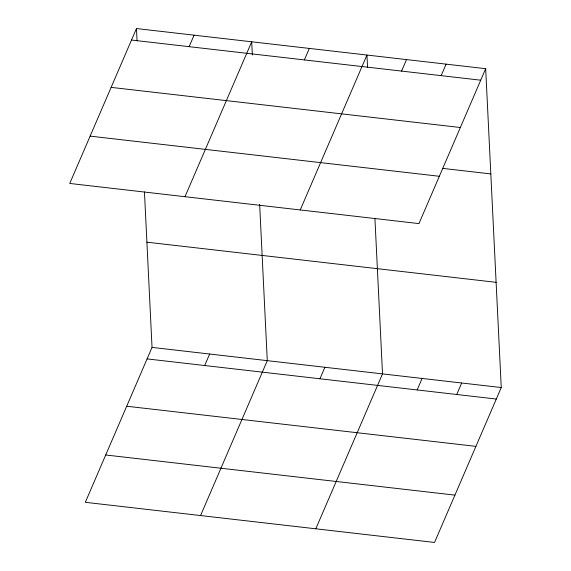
<?xml version="1.0" encoding="UTF-8"?>
<svg xmlns="http://www.w3.org/2000/svg" width="571" height="571" viewBox="0 0 571 571"><rect width="100%" height="100%" fill="white"/><g stroke="black" fill="none" stroke-linecap="round" stroke-linejoin="round"><path stroke-width="0.86" d="M136.462 28.55L69.748 183.455L418.964 223.596L485.678 68.691L136.462 28.55L137.061 40.827M189.129 46.672L194.083 35.174M184.99 196.702L251.704 41.797L252.346 54.952M144.449 191.942L152.036 347.404L85.322 502.309L434.538 542.45L501.252 387.545L485.678 68.691M304.372 59.919L309.325 48.421M204.704 365.526L209.657 354.027M300.232 209.95L366.946 55.044L367.546 67.321M200.564 515.556L267.278 360.651L259.641 204.304M401.57 71.09L406.523 59.591M441.147 75.643L446.101 64.138M319.946 378.773L324.899 367.274M315.806 528.803L382.52 373.898L374.926 218.436M417.144 389.943L422.097 378.445M456.721 394.497L461.675 382.991M131.516 40.049L480.725 80.19M111.131 87.377L460.34 127.511M442.439 168.352L490.817 173.912M90.132 136.134L439.342 176.275M146.897 242.183L496.106 282.324M152.036 347.404L501.252 387.545M147.082 358.902L496.299 399.043M126.705 406.231L475.914 446.365M105.706 454.987L454.916 495.128"/></g></svg>
